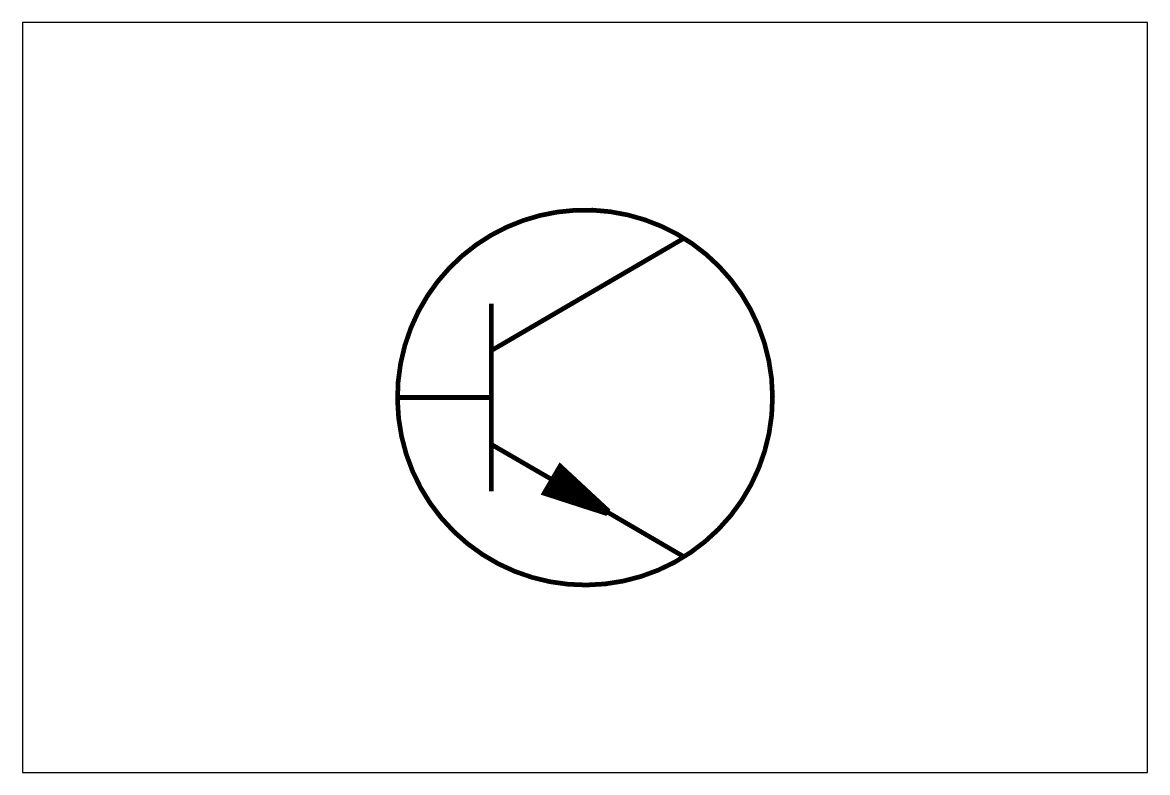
# Model space of a CAD drawing. Header units: millimetres. Extents: x 0 to 60, y 0 to 40.
import ezdxf

# ---------------------------------------------------------------- set-up
doc = ezdxf.new("R2010")
doc.units = ezdxf.units.MM

msp = doc.modelspace()

# ---------------------------------------------------------------- linework, layer by layer
msp.add_lwpolyline([(0, 0), (60, 0), (60, 40), (0, 40)], close=True)
at = {"lineweight": 25, "const_width": 0.25}
msp.add_lwpolyline([(21.607, 25.437, 1.658262), (39.226, 23.858, 0.603041), (21.607, 25.437, 2.422768)], format="xyb", dxfattribs=at)
for points in [[(25, 22.5), (35.278, 28.494)], [(25, 17.5), (28.138, 15.681)], [(31.25, 13.855), (35.278, 11.506)]]:
    msp.add_lwpolyline(points, dxfattribs=at)
at = {"lineweight": -3, "const_width": 0.25}
for points in [[(25, 25), (25, 15)], [(25, 20), (20, 20)]]:
    msp.add_lwpolyline(points, dxfattribs=at)
at = {"lineweight": 25}
msp.add_lwpolyline([(28.138, 15.681, 2, 0.4, 0), (31.25, 13.855, 0.4, 0.4, 0)], format="xyseb", dxfattribs=at)
at = {"lineweight": 140}
msp.add_arc((30, 20), 10, 22.69544, 147.06222, dxfattribs=at)

doc.saveas('drawing.dxf')
